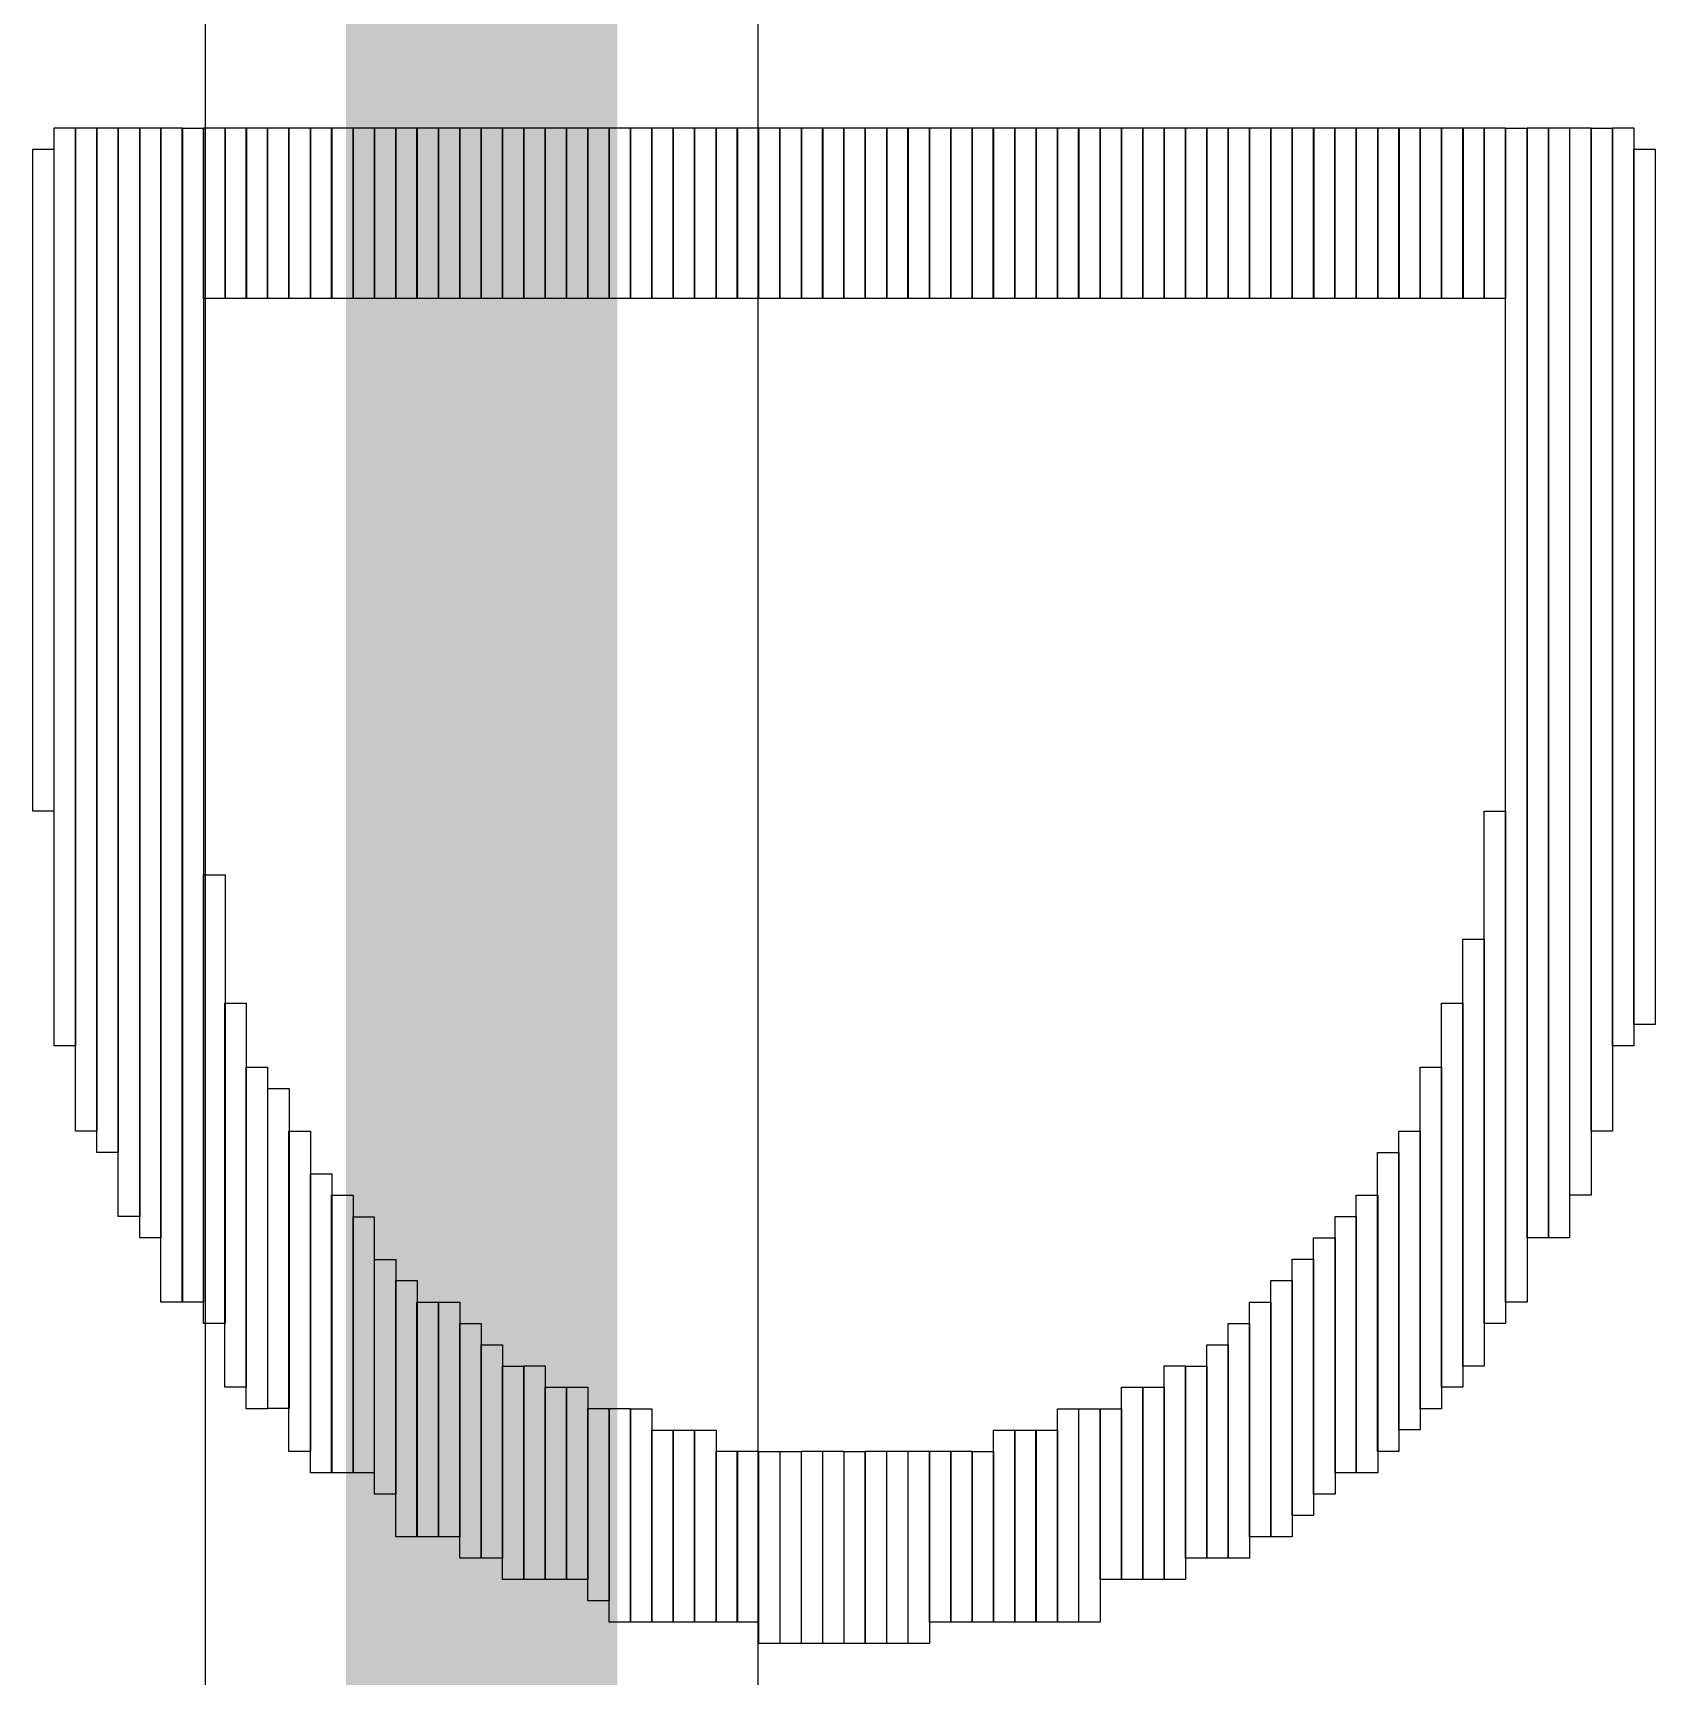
# Model space of a CAD drawing. Header units: inches. Extents: x -25 to 271, y -41 to 15.
# Drawn here: x -12.765 to -11.245, y 1.437 to 2.977 of the extents above; entities that cross this region are included whole.
import ezdxf

# ---------------------------------------------------------------- set-up
doc = ezdxf.new("R2010")
doc.units = ezdxf.units.IN
doc.layers.add('Bottom Layer', color=5, linetype='Continuous')
doc.layers.add('Top Overlay', color=2, linetype='Continuous')

msp = doc.modelspace()

# ---------------------------------------------------------------- linework, layer by layer
at = {"layer": 'Bottom Layer'}
for p, q in [((-12.6034, 5.461), (-12.6034, 0.6153)), ((-12.0854, 0.508), (-12.0854, 5.3537))]:
    msp.add_line(p, q, dxfattribs=at)
at = {"layer": 'Bottom Layer', "const_width": 0.254}
msp.add_lwpolyline([(-12.3444, 0.508), (-12.3444, 5.461)], dxfattribs=at)
at = {"layer": 'Top Overlay'}
for p, q in [((-12.7448, 2.0276), (-12.7448, 2.8876)), ((-12.7448, 2.8876), (-12.7248, 2.8876)), ((-12.7249, 1.9474), (-12.7249, 2.8875)), ((-12.7249, 2.8875), (-12.7048, 2.8875)), ((-12.7248, 2.8876), (-12.7248, 2.0276)), ((-12.705, 1.9275), (-12.705, 2.8876)), ((-12.705, 2.8876), (-12.6849, 2.8876)), ((-12.7048, 2.8875), (-12.7048, 1.9474)), ((-12.6849, 1.8675), (-12.6849, 2.8876)), ((-12.6849, 2.8876), (-12.6648, 2.8876)), ((-12.6849, 2.8876), (-12.6849, 1.9275)), ((-12.6648, 1.8475), (-12.6648, 2.8876)), ((-12.6648, 2.8876), (-12.645, 2.8876)), ((-12.6648, 2.8876), (-12.6648, 1.8675)), ((-12.645, 2.8876), (-12.645, 1.8475)), ((-12.6449, 1.7874), (-12.6449, 2.8875)), ((-12.6449, 2.8875), (-12.6248, 2.8875)), ((-12.6249, 1.7875), (-12.6249, 2.8873)), ((-12.6249, 2.8873), (-12.6049, 2.8873)), ((-12.6248, 2.8875), (-12.6248, 1.7874)), ((-12.6049, 2.7276), (-12.6049, 2.8876)), ((-12.6049, 2.8876), (-12.5848, 2.8876)), ((-12.6049, 2.8873), (-12.6049, 1.7875)), ((-12.5848, 2.7276), (-12.5848, 2.8876)), ((-12.5848, 2.8876), (-12.5647, 2.8876)), ((-12.5848, 2.8876), (-12.5848, 2.7276)), ((-12.565, 2.7276), (-12.565, 2.8876)), ((-12.565, 2.8876), (-12.5449, 2.8876)), ((-12.5647, 2.8876), (-12.5647, 2.7276)), ((-12.5449, 2.8876), (-12.5449, 2.7276)), ((-12.5449, 2.7276), (-12.5449, 2.8876)), ((-12.5449, 2.8876), (-12.5249, 2.8876)), ((-12.5249, 2.7276), (-12.5249, 2.8876)), ((-12.5249, 2.8876), (-12.5048, 2.8876)), ((-12.5249, 2.8876), (-12.5249, 2.7276)), ((-12.5048, 2.7276), (-12.5048, 2.8876)), ((-12.5048, 2.8876), (-12.4847, 2.8876)), ((-12.5048, 2.8876), (-12.5048, 2.7276)), ((-12.485, 2.7276), (-12.485, 2.8876)), ((-12.485, 2.8876), (-12.4649, 2.8876)), ((-12.4847, 2.8876), (-12.4847, 2.7276)), ((-12.4649, 2.7276), (-12.4649, 2.8876)), ((-12.4649, 2.8876), (-12.4449, 2.8876)), ((-12.4649, 2.8876), (-12.4649, 2.7276)), ((-12.4449, 2.7276), (-12.4449, 2.8876)), ((-12.4449, 2.8876), (-12.4248, 2.8876)), ((-12.4449, 2.8876), (-12.4449, 2.7276)), ((-12.4249, 2.7277), (-12.4249, 2.8875)), ((-12.4249, 2.8875), (-12.4049, 2.8875)), ((-12.4248, 2.8876), (-12.4248, 2.7276)), ((-12.405, 2.7276), (-12.405, 2.8876)), ((-12.405, 2.8876), (-12.3849, 2.8876)), ((-12.4049, 2.8875), (-12.4049, 2.7277)), ((-12.3849, 2.7276), (-12.3849, 2.8876)), ((-12.3849, 2.8876), (-12.3648, 2.8876)), ((-12.3849, 2.8876), (-12.3849, 2.7276)), ((-12.3648, 2.7276), (-12.3648, 2.8876)), ((-12.3648, 2.8876), (-12.3448, 2.8876)), ((-12.3648, 2.8876), (-12.3648, 2.7276)), ((-12.3449, 2.7277), (-12.3449, 2.8875)), ((-12.3449, 2.8875), (-12.3248, 2.8875)), ((-12.3448, 2.8876), (-12.3448, 2.7276)), ((-12.325, 2.7276), (-12.325, 2.8876)), ((-12.325, 2.8876), (-12.3049, 2.8876)), ((-12.3248, 2.8875), (-12.3248, 2.7277)), ((-12.3049, 2.7276), (-12.3049, 2.8876)), ((-12.3049, 2.8876), (-12.2848, 2.8876)), ((-12.3049, 2.8876), (-12.3049, 2.7276)), ((-12.2848, 2.7276), (-12.2848, 2.8876)), ((-12.2848, 2.8876), (-12.2648, 2.8876)), ((-12.2848, 2.8876), (-12.2848, 2.7276)), ((-12.265, 2.7276), (-12.265, 2.8876)), ((-12.265, 2.8876), (-12.245, 2.8876)), ((-12.2648, 2.8876), (-12.2648, 2.7276)), ((-12.245, 2.7276), (-12.245, 2.8876)), ((-12.245, 2.8876), (-12.2249, 2.8876)), ((-12.245, 2.8876), (-12.245, 2.7276)), ((-12.2249, 2.8876), (-12.2249, 2.7276)), ((-12.2249, 2.7276), (-12.2249, 2.8876)), ((-12.2249, 2.8876), (-12.2048, 2.8876)), ((-12.2048, 2.7276), (-12.2048, 2.8876)), ((-12.2048, 2.8876), (-12.1848, 2.8876)), ((-12.2048, 2.8876), (-12.2048, 2.7276)), ((-12.185, 2.7276), (-12.185, 2.8876)), ((-12.185, 2.8876), (-12.1649, 2.8876)), ((-12.1848, 2.8876), (-12.1848, 2.7276)), ((-12.1649, 2.7276), (-12.1649, 2.8876)), ((-12.1649, 2.8876), (-12.1449, 2.8876)), ((-12.1649, 2.8876), (-12.1649, 2.7276)), ((-12.1449, 2.7276), (-12.1449, 2.8876)), ((-12.1449, 2.8876), (-12.1248, 2.8876)), ((-12.1449, 2.8876), (-12.1449, 2.7276)), ((-12.1248, 2.7276), (-12.1248, 2.8876)), ((-12.1248, 2.8876), (-12.1048, 2.8876)), ((-12.1248, 2.8876), (-12.1248, 2.7276)), ((-12.105, 2.7276), (-12.105, 2.8876)), ((-12.105, 2.8876), (-12.0849, 2.8876)), ((-12.1048, 2.8876), (-12.1048, 2.7276)), ((-12.0849, 2.7276), (-12.0849, 2.8876)), ((-12.0849, 2.8876), (-12.0649, 2.8876)), ((-12.0849, 2.8876), (-12.0849, 2.7276)), ((-12.0649, 2.7276), (-12.0649, 2.8876)), ((-12.0649, 2.8876), (-12.0448, 2.8876)), ((-12.0649, 2.8876), (-12.0649, 2.7276)), ((-12.0448, 2.7276), (-12.0448, 2.8876)), ((-12.0448, 2.8876), (-12.0247, 2.8876)), ((-12.0448, 2.8876), (-12.0448, 2.7276)), ((-12.025, 2.7276), (-12.025, 2.8876)), ((-12.025, 2.8876), (-12.0049, 2.8876)), ((-12.0247, 2.8876), (-12.0247, 2.7276)), ((-12.0049, 2.7276), (-12.0049, 2.8876)), ((-12.0049, 2.8876), (-11.9849, 2.8876)), ((-12.0049, 2.8876), (-12.0049, 2.7276)), ((-11.9849, 2.7276), (-11.9849, 2.8876)), ((-11.9849, 2.8876), (-11.9648, 2.8876)), ((-11.9849, 2.8876), (-11.9849, 2.7276)), ((-11.9648, 2.7276), (-11.9648, 2.8876)), ((-11.9648, 2.8876), (-11.9447, 2.8876)), ((-11.9648, 2.8876), (-11.9648, 2.7276)), ((-11.945, 2.7276), (-11.945, 2.8876)), ((-11.945, 2.8876), (-11.9249, 2.8876)), ((-11.9447, 2.8876), (-11.9447, 2.7276)), ((-11.9249, 2.7276), (-11.9249, 2.8876)), ((-11.9249, 2.8876), (-11.9049, 2.8876)), ((-11.9249, 2.8876), (-11.9249, 2.7276)), ((-11.9049, 2.7276), (-11.9049, 2.8876)), ((-11.9049, 2.8876), (-11.8848, 2.8876)), ((-11.9049, 2.8876), (-11.9049, 2.7276)), ((-11.8849, 2.7277), (-11.8849, 2.8875)), ((-11.8849, 2.8875), (-11.8648, 2.8875)), ((-11.8848, 2.8876), (-11.8848, 2.7276)), ((-11.865, 2.7276), (-11.865, 2.8876)), ((-11.865, 2.8876), (-11.8449, 2.8876)), ((-11.8648, 2.8875), (-11.8648, 2.7277)), ((-11.8449, 2.8876), (-11.8449, 2.7276)), ((-11.8449, 2.7276), (-11.8449, 2.8876)), ((-11.8449, 2.8876), (-11.8248, 2.8876)), ((-11.8248, 2.7276), (-11.8248, 2.8876)), ((-11.8248, 2.8876), (-11.8048, 2.8876)), ((-11.8248, 2.8876), (-11.8248, 2.7276)), ((-11.8049, 2.7277), (-11.8049, 2.8875)), ((-11.8049, 2.8875), (-11.7848, 2.8875)), ((-11.8048, 2.8876), (-11.8048, 2.7276)), ((-11.785, 2.7276), (-11.785, 2.8876)), ((-11.785, 2.8876), (-11.7649, 2.8876)), ((-11.7848, 2.8875), (-11.7848, 2.7277)), ((-11.7649, 2.8876), (-11.7649, 2.7276)), ((-11.7649, 2.7276), (-11.7649, 2.8876)), ((-11.7649, 2.8876), (-11.7448, 2.8876)), ((-11.7448, 2.7276), (-11.7448, 2.8876)), ((-11.7448, 2.8876), (-11.7248, 2.8876)), ((-11.7448, 2.8876), (-11.7448, 2.7276)), ((-11.725, 2.7276), (-11.725, 2.8876)), ((-11.725, 2.8876), (-11.705, 2.8876)), ((-11.7248, 2.8876), (-11.7248, 2.7276)), ((-11.705, 2.8876), (-11.705, 2.7276)), ((-11.705, 2.7276), (-11.705, 2.8876)), ((-11.705, 2.8876), (-11.6849, 2.8876)), ((-11.6849, 2.7276), (-11.6849, 2.8876)), ((-11.6849, 2.8876), (-11.6648, 2.8876)), ((-11.6849, 2.8876), (-11.6849, 2.7276)), ((-11.6648, 2.7276), (-11.6648, 2.8876)), ((-11.6648, 2.8876), (-11.6448, 2.8876)), ((-11.6648, 2.8876), (-11.6648, 2.7276)), ((-11.645, 2.7276), (-11.645, 2.8876)), ((-11.645, 2.8876), (-11.6249, 2.8876)), ((-11.6448, 2.8876), (-11.6448, 2.7276)), ((-11.6249, 2.8876), (-11.6249, 2.7276)), ((-11.6249, 2.7276), (-11.6249, 2.8876)), ((-11.6249, 2.8876), (-11.6049, 2.8876)), ((-11.6049, 2.7276), (-11.6049, 2.8876)), ((-11.6049, 2.8876), (-11.5848, 2.8876)), ((-11.6049, 2.8876), (-11.6049, 2.7276)), ((-11.5848, 2.7276), (-11.5848, 2.8876)), ((-11.5848, 2.8876), (-11.5647, 2.8876)), ((-11.5848, 2.8876), (-11.5848, 2.7276)), ((-11.565, 2.7276), (-11.565, 2.8876)), ((-11.565, 2.8876), (-11.5449, 2.8876)), ((-11.5647, 2.8876), (-11.5647, 2.7276)), ((-11.5449, 2.7276), (-11.5449, 2.8876)), ((-11.5449, 2.8876), (-11.5249, 2.8876)), ((-11.5449, 2.8876), (-11.5449, 2.7276)), ((-11.5249, 2.7276), (-11.5249, 2.8876)), ((-11.5249, 2.8876), (-11.5048, 2.8876)), ((-11.5249, 2.8876), (-11.5249, 2.7276)), ((-11.5048, 2.7276), (-11.5048, 2.8876)), ((-11.5048, 2.8876), (-11.4847, 2.8876)), ((-11.5048, 2.8876), (-11.5048, 2.7276)), ((-11.485, 2.7276), (-11.485, 2.8876)), ((-11.485, 2.8876), (-11.4649, 2.8876)), ((-11.4847, 2.8876), (-11.4847, 2.7276)), ((-11.4649, 2.8876), (-11.4649, 2.7276)), ((-11.4649, 2.7276), (-11.4649, 2.8876)), ((-11.4649, 2.8876), (-11.4449, 2.8876)), ((-11.4449, 2.7276), (-11.4449, 2.8876)), ((-11.4449, 2.8876), (-11.4248, 2.8876)), ((-11.4449, 2.8876), (-11.4449, 2.7276)), ((-11.4249, 2.7277), (-11.4249, 2.8875)), ((-11.4249, 2.8875), (-11.4049, 2.8875)), ((-11.4248, 2.8876), (-11.4248, 2.7276)), ((-11.405, 2.7276), (-11.405, 2.8876)), ((-11.405, 2.8876), (-11.3849, 2.8876)), ((-11.4049, 2.8875), (-11.4049, 2.7277)), ((-11.3849, 2.8876), (-11.3849, 2.7276)), ((-11.3849, 1.7875), (-11.3849, 2.8873)), ((-11.3849, 2.8873), (-11.3648, 2.8873)), ((-11.3648, 2.8873), (-11.3648, 1.7875)), ((-11.3647, 1.8476), (-11.3647, 2.8875)), ((-11.3647, 2.8875), (-11.3449, 2.8875)), ((-11.3449, 2.8875), (-11.3449, 1.8476)), ((-11.3448, 1.8475), (-11.3448, 2.8876)), ((-11.3448, 2.8876), (-11.325, 2.8876)), ((-11.325, 2.8876), (-11.325, 1.8475)), ((-11.3248, 1.8875), (-11.3248, 2.8875)), ((-11.3248, 2.8875), (-11.3048, 2.8875)), ((-11.3049, 1.9475), (-11.3049, 2.8873)), ((-11.3049, 2.8873), (-11.2848, 2.8873)), ((-11.3048, 2.8875), (-11.3048, 1.8875)), ((-11.2848, 2.0276), (-11.2848, 2.8876)), ((-11.2848, 2.8876), (-11.2648, 2.8876)), ((-11.2848, 2.8873), (-11.2848, 1.9475)), ((-11.2648, 2.8876), (-11.2648, 2.0276)), ((-12.7649, 2.2475), (-12.7649, 2.8675)), ((-12.7649, 2.8675), (-12.7451, 2.8675)), ((-12.7451, 2.8675), (-12.7451, 2.2475)), ((-11.2649, 2.0475), (-11.2649, 2.8677)), ((-11.2649, 2.8677), (-11.2448, 2.8677)), ((-11.2448, 2.8677), (-11.2448, 2.0475)), ((-12.5848, 2.7276), (-12.6049, 2.7276)), ((-12.5647, 2.7276), (-12.5848, 2.7276)), ((-12.5449, 2.7276), (-12.565, 2.7276)), ((-12.5249, 2.7276), (-12.5449, 2.7276)), ((-12.5048, 2.7276), (-12.5249, 2.7276)), ((-12.4847, 2.7276), (-12.5048, 2.7276)), ((-12.4649, 2.7276), (-12.485, 2.7276)), ((-12.4449, 2.7276), (-12.4649, 2.7276)), ((-12.4248, 2.7276), (-12.4449, 2.7276)), ((-12.4049, 2.7277), (-12.4249, 2.7277)), ((-12.3849, 2.7276), (-12.405, 2.7276)), ((-12.3648, 2.7276), (-12.3849, 2.7276)), ((-12.3448, 2.7276), (-12.3648, 2.7276)), ((-12.3248, 2.7277), (-12.3449, 2.7277)), ((-12.3049, 2.7276), (-12.325, 2.7276)), ((-12.2848, 2.7276), (-12.3049, 2.7276)), ((-12.2648, 2.7276), (-12.2848, 2.7276)), ((-12.245, 2.7276), (-12.265, 2.7276)), ((-12.2249, 2.7276), (-12.245, 2.7276)), ((-12.2048, 2.7276), (-12.2249, 2.7276)), ((-12.1848, 2.7276), (-12.2048, 2.7276)), ((-12.1649, 2.7276), (-12.185, 2.7276)), ((-12.1449, 2.7276), (-12.1649, 2.7276)), ((-12.1248, 2.7276), (-12.1449, 2.7276)), ((-12.1048, 2.7276), (-12.1248, 2.7276)), ((-12.0849, 2.7276), (-12.105, 2.7276)), ((-12.0649, 2.7276), (-12.0849, 2.7276)), ((-12.0448, 2.7276), (-12.0649, 2.7276)), ((-12.0247, 2.7276), (-12.0448, 2.7276)), ((-12.0049, 2.7276), (-12.025, 2.7276)), ((-11.9849, 2.7276), (-12.0049, 2.7276)), ((-11.9648, 2.7276), (-11.9849, 2.7276)), ((-11.9447, 2.7276), (-11.9648, 2.7276)), ((-11.9249, 2.7276), (-11.945, 2.7276)), ((-11.9049, 2.7276), (-11.9249, 2.7276)), ((-11.8848, 2.7276), (-11.9049, 2.7276)), ((-11.8648, 2.7277), (-11.8849, 2.7277)), ((-11.8449, 2.7276), (-11.865, 2.7276)), ((-11.8248, 2.7276), (-11.8449, 2.7276)), ((-11.8048, 2.7276), (-11.8248, 2.7276)), ((-11.7848, 2.7277), (-11.8049, 2.7277)), ((-11.7649, 2.7276), (-11.785, 2.7276)), ((-11.7448, 2.7276), (-11.7649, 2.7276)), ((-11.7248, 2.7276), (-11.7448, 2.7276)), ((-11.705, 2.7276), (-11.725, 2.7276)), ((-11.6849, 2.7276), (-11.705, 2.7276)), ((-11.6648, 2.7276), (-11.6849, 2.7276)), ((-11.6448, 2.7276), (-11.6648, 2.7276)), ((-11.6249, 2.7276), (-11.645, 2.7276)), ((-11.6049, 2.7276), (-11.6249, 2.7276)), ((-11.5848, 2.7276), (-11.6049, 2.7276)), ((-11.5647, 2.7276), (-11.5848, 2.7276)), ((-11.5449, 2.7276), (-11.565, 2.7276)), ((-11.5249, 2.7276), (-11.5449, 2.7276)), ((-11.5048, 2.7276), (-11.5249, 2.7276)), ((-11.4847, 2.7276), (-11.5048, 2.7276)), ((-11.4649, 2.7276), (-11.485, 2.7276)), ((-11.4449, 2.7276), (-11.4649, 2.7276)), ((-11.4248, 2.7276), (-11.4449, 2.7276)), ((-11.4049, 2.7277), (-11.4249, 2.7277)), ((-11.3849, 2.7276), (-11.405, 2.7276)), ((-12.7451, 2.2475), (-12.7649, 2.2475)), ((-11.405, 1.7675), (-11.405, 2.2475)), ((-11.405, 2.2475), (-11.3849, 2.2475)), ((-11.3849, 2.2475), (-11.3849, 1.7675)), ((-12.6049, 1.7675), (-12.6049, 2.1876)), ((-12.6049, 2.1876), (-12.5848, 2.1876)), ((-12.5848, 2.1876), (-12.5848, 1.7675)), ((-11.4249, 1.7275), (-11.4249, 2.1275)), ((-11.4249, 2.1275), (-11.4049, 2.1275)), ((-11.4049, 2.1275), (-11.4049, 1.7275)), ((-12.5849, 1.7076), (-12.5849, 2.0676)), ((-12.5849, 2.0676), (-12.5649, 2.0676)), ((-12.5649, 2.0676), (-12.5649, 1.7076)), ((-11.445, 1.7076), (-11.445, 2.0676)), ((-11.445, 2.0676), (-11.4249, 2.0676)), ((-11.4249, 2.0676), (-11.4249, 1.7076)), ((-11.2448, 2.0475), (-11.2649, 2.0475)), ((-12.7248, 2.0276), (-12.7448, 2.0276)), ((-11.2648, 2.0276), (-11.2848, 2.0276)), ((-12.565, 1.6874), (-12.565, 2.0075)), ((-12.565, 2.0075), (-12.5449, 2.0075)), ((-12.5449, 2.0075), (-12.5449, 1.6874)), ((-11.4649, 1.6874), (-11.4649, 2.0075)), ((-11.4649, 2.0075), (-11.4449, 2.0075)), ((-11.4449, 2.0075), (-11.4449, 1.6874)), ((-12.5448, 1.6876), (-12.5448, 1.9875)), ((-12.5448, 1.9875), (-12.5247, 1.9875)), ((-12.5247, 1.9875), (-12.5247, 1.6876)), ((-12.7048, 1.9474), (-12.7249, 1.9474)), ((-12.525, 1.6474), (-12.525, 1.9474)), ((-12.525, 1.9474), (-12.5049, 1.9474)), ((-12.5049, 1.9474), (-12.5049, 1.6474)), ((-11.485, 1.6676), (-11.485, 1.9475)), ((-11.485, 1.9475), (-11.4649, 1.9475)), ((-11.4649, 1.9475), (-11.4649, 1.6676)), ((-11.2848, 1.9475), (-11.3049, 1.9475)), ((-12.6849, 1.9275), (-12.705, 1.9275)), ((-11.5049, 1.6474), (-11.5049, 1.9276)), ((-11.5049, 1.9276), (-11.4849, 1.9276)), ((-11.4849, 1.9276), (-11.4849, 1.6474)), ((-12.5049, 1.6274), (-12.5049, 1.9075)), ((-12.5049, 1.9075), (-12.4849, 1.9075)), ((-12.4849, 1.9075), (-12.4849, 1.6274)), ((-12.485, 1.6275), (-12.485, 1.8876)), ((-12.485, 1.8876), (-12.4649, 1.8876)), ((-12.4649, 1.8876), (-12.4649, 1.6275)), ((-11.5249, 1.6275), (-11.5249, 1.8876)), ((-11.5249, 1.8876), (-11.5048, 1.8876)), ((-11.5048, 1.8876), (-11.5048, 1.6275)), ((-11.3048, 1.8875), (-11.3248, 1.8875)), ((-12.6648, 1.8675), (-12.6849, 1.8675)), ((-12.4648, 1.6276), (-12.4648, 1.8674)), ((-12.4648, 1.8674), (-12.445, 1.8674)), ((-12.445, 1.8674), (-12.445, 1.6276)), ((-11.5447, 1.6275), (-11.5447, 1.8675)), ((-11.5447, 1.8675), (-11.5249, 1.8675)), ((-11.5249, 1.8675), (-11.5249, 1.6275)), ((-12.645, 1.8475), (-12.6648, 1.8475)), ((-11.5649, 1.6076), (-11.5649, 1.8476)), ((-11.5649, 1.8476), (-11.5448, 1.8476)), ((-11.5448, 1.8476), (-11.5448, 1.6076)), ((-11.3449, 1.8476), (-11.3647, 1.8476)), ((-11.325, 1.8475), (-11.3448, 1.8475)), ((-12.4449, 1.6074), (-12.4449, 1.8274)), ((-12.4449, 1.8274), (-12.4248, 1.8274)), ((-12.4248, 1.8274), (-12.4248, 1.6074)), ((-11.5849, 1.5875), (-11.5849, 1.8275)), ((-11.5849, 1.8275), (-11.5649, 1.8275)), ((-11.5649, 1.8275), (-11.5649, 1.5875)), ((-12.4249, 1.5674), (-12.4249, 1.8075)), ((-12.4249, 1.8075), (-12.4049, 1.8075)), ((-12.4049, 1.8075), (-12.4049, 1.5674)), ((-11.605, 1.5674), (-11.605, 1.8075)), ((-11.605, 1.8075), (-11.5849, 1.8075)), ((-11.5849, 1.8075), (-11.5849, 1.5674)), ((-12.6248, 1.7874), (-12.6449, 1.7874)), ((-12.6049, 1.7875), (-12.6249, 1.7875)), ((-12.405, 1.5676), (-12.405, 1.7875)), ((-12.405, 1.7875), (-12.3849, 1.7875)), ((-12.3849, 1.5676), (-12.3849, 1.7875)), ((-12.3849, 1.7875), (-12.3648, 1.7875)), ((-12.3849, 1.7875), (-12.3849, 1.5676)), ((-12.3648, 1.7875), (-12.3648, 1.5676)), ((-11.6249, 1.5676), (-11.6249, 1.7875)), ((-11.6249, 1.7875), (-11.6049, 1.7875)), ((-11.6049, 1.7875), (-11.6049, 1.5676)), ((-11.3648, 1.7875), (-11.3849, 1.7875)), ((-12.5848, 1.7675), (-12.6049, 1.7675)), ((-12.3648, 1.5475), (-12.3648, 1.7675)), ((-12.3648, 1.7675), (-12.3448, 1.7675)), ((-12.3448, 1.7675), (-12.3448, 1.5475)), ((-11.645, 1.5475), (-11.645, 1.7675)), ((-11.645, 1.7675), (-11.6249, 1.7675)), ((-11.6249, 1.7675), (-11.6249, 1.5475)), ((-11.3849, 1.7675), (-11.405, 1.7675)), ((-12.3449, 1.5476), (-12.3449, 1.7475)), ((-12.3449, 1.7475), (-12.3248, 1.7475)), ((-12.3248, 1.7475), (-12.3248, 1.5476)), ((-11.6649, 1.5476), (-11.6649, 1.7475)), ((-11.6649, 1.7475), (-11.6449, 1.7475)), ((-11.6449, 1.7475), (-11.6449, 1.5476)), ((-12.3248, 1.5276), (-12.3248, 1.7275)), ((-12.3248, 1.7275), (-12.3048, 1.7275)), ((-12.3049, 1.5274), (-12.3049, 1.7276)), ((-12.3049, 1.7276), (-12.2848, 1.7276)), ((-12.3048, 1.7275), (-12.3048, 1.5276)), ((-12.2848, 1.7276), (-12.2848, 1.5274)), ((-11.705, 1.5274), (-11.705, 1.7276)), ((-11.705, 1.7276), (-11.6849, 1.7276)), ((-11.6849, 1.7276), (-11.6849, 1.5274)), ((-11.6848, 1.5476), (-11.6848, 1.7275)), ((-11.6848, 1.7275), (-11.6649, 1.7275)), ((-11.6649, 1.7275), (-11.6649, 1.5476)), ((-11.4049, 1.7275), (-11.4249, 1.7275)), ((-12.5649, 1.7076), (-12.5849, 1.7076)), ((-12.285, 1.5276), (-12.285, 1.7076)), ((-12.285, 1.7076), (-12.2649, 1.7076)), ((-12.2649, 1.5276), (-12.2649, 1.7076)), ((-12.2649, 1.7076), (-12.2448, 1.7076)), ((-12.2649, 1.7076), (-12.2649, 1.5276)), ((-12.2448, 1.7076), (-12.2448, 1.5276)), ((-11.745, 1.5276), (-11.745, 1.7076)), ((-11.745, 1.7076), (-11.7249, 1.7076)), ((-11.7249, 1.5276), (-11.7249, 1.7076)), ((-11.7249, 1.7076), (-11.7048, 1.7076)), ((-11.7249, 1.7076), (-11.7249, 1.5276)), ((-11.7048, 1.7076), (-11.7048, 1.5276)), ((-11.4249, 1.7076), (-11.445, 1.7076)), ((-12.5449, 1.6874), (-12.565, 1.6874)), ((-12.5247, 1.6876), (-12.5448, 1.6876)), ((-12.2448, 1.5075), (-12.2448, 1.6876)), ((-12.2448, 1.6876), (-12.2248, 1.6876)), ((-12.2248, 1.4874), (-12.2248, 1.6876)), ((-12.2248, 1.6876), (-12.205, 1.6876)), ((-12.2248, 1.6876), (-12.2248, 1.5075)), ((-12.205, 1.6876), (-12.205, 1.4874)), ((-12.2048, 1.4876), (-12.2048, 1.6874)), ((-12.2048, 1.6874), (-12.185, 1.6874)), ((-12.185, 1.6874), (-12.185, 1.4876)), ((-11.8048, 1.4876), (-11.8048, 1.6874)), ((-11.8048, 1.6874), (-11.785, 1.6874)), ((-11.785, 1.6874), (-11.785, 1.4876)), ((-11.7847, 1.4876), (-11.7847, 1.6874)), ((-11.7847, 1.6874), (-11.7649, 1.6874)), ((-11.7649, 1.5274), (-11.7649, 1.6874)), ((-11.7649, 1.6874), (-11.7448, 1.6874)), ((-11.7649, 1.6874), (-11.7649, 1.4876)), ((-11.7448, 1.6874), (-11.7448, 1.5274)), ((-11.4449, 1.6874), (-11.4649, 1.6874)), ((-12.1849, 1.4874), (-12.1849, 1.6675)), ((-12.1849, 1.6675), (-12.1648, 1.6675)), ((-12.1649, 1.4876), (-12.1649, 1.6674)), ((-12.1649, 1.6674), (-12.1449, 1.6674)), ((-12.1648, 1.6675), (-12.1648, 1.4874)), ((-12.1449, 1.4876), (-12.1449, 1.6674)), ((-12.1449, 1.6674), (-12.1248, 1.6674)), ((-12.1449, 1.6674), (-12.1449, 1.4876)), ((-12.1248, 1.6674), (-12.1248, 1.4876)), ((-11.8648, 1.4874), (-11.8648, 1.6675)), ((-11.8648, 1.6675), (-11.8448, 1.6675)), ((-11.8449, 1.4876), (-11.8449, 1.6674)), ((-11.8449, 1.6674), (-11.8248, 1.6674)), ((-11.8448, 1.6675), (-11.8448, 1.4874)), ((-11.825, 1.4874), (-11.825, 1.6675)), ((-11.825, 1.6675), (-11.8049, 1.6675)), ((-11.8248, 1.6674), (-11.8248, 1.4876)), ((-11.8049, 1.6675), (-11.8049, 1.4874)), ((-11.4649, 1.6676), (-11.485, 1.6676)), ((-12.5049, 1.6474), (-12.525, 1.6474)), ((-12.1248, 1.4876), (-12.1248, 1.6476)), ((-12.1248, 1.6476), (-12.1048, 1.6476)), ((-12.105, 1.4876), (-12.105, 1.6476)), ((-12.105, 1.6476), (-12.0849, 1.6476)), ((-12.1048, 1.6476), (-12.1048, 1.4876)), ((-12.0849, 1.6476), (-12.0849, 1.4876)), ((-12.0848, 1.4676), (-12.0848, 1.6474)), ((-12.0848, 1.6474), (-12.065, 1.6474)), ((-12.065, 1.6474), (-12.065, 1.4676)), ((-12.0647, 1.4676), (-12.0647, 1.6474)), ((-12.0647, 1.6474), (-12.0449, 1.6474)), ((-12.0449, 1.6474), (-12.0449, 1.4676)), ((-12.0448, 1.4675), (-12.0448, 1.6476)), ((-12.0448, 1.6476), (-12.025, 1.6476)), ((-12.025, 1.6476), (-12.025, 1.4675)), ((-12.0247, 1.4675), (-12.0247, 1.6476)), ((-12.0247, 1.6476), (-12.0049, 1.6476)), ((-12.0049, 1.6476), (-12.0049, 1.4675)), ((-12.0048, 1.4676), (-12.0048, 1.6474)), ((-12.0048, 1.6474), (-11.985, 1.6474)), ((-11.985, 1.6474), (-11.985, 1.4676)), ((-11.9849, 1.4675), (-11.9849, 1.6476)), ((-11.9849, 1.6476), (-11.9651, 1.6476)), ((-11.9651, 1.6476), (-11.9651, 1.4675)), ((-11.9648, 1.4675), (-11.9648, 1.6476)), ((-11.9648, 1.6476), (-11.945, 1.6476)), ((-11.945, 1.6476), (-11.945, 1.4675)), ((-11.9447, 1.4675), (-11.9447, 1.6476)), ((-11.9447, 1.6476), (-11.9249, 1.6476)), ((-11.9249, 1.4876), (-11.9249, 1.6476)), ((-11.9249, 1.6476), (-11.9049, 1.6476)), ((-11.9249, 1.6476), (-11.9249, 1.4675)), ((-11.9049, 1.4876), (-11.9049, 1.6476)), ((-11.9049, 1.6476), (-11.8848, 1.6476)), ((-11.9049, 1.6476), (-11.9049, 1.4876)), ((-11.8849, 1.4877), (-11.8849, 1.6474)), ((-11.8849, 1.6474), (-11.8648, 1.6474)), ((-11.8848, 1.6476), (-11.8848, 1.4876)), ((-11.8648, 1.6474), (-11.8648, 1.4877)), ((-11.4849, 1.6474), (-11.5049, 1.6474)), ((-12.4849, 1.6274), (-12.5049, 1.6274)), ((-12.4649, 1.6275), (-12.485, 1.6275)), ((-12.445, 1.6276), (-12.4648, 1.6276)), ((-11.5249, 1.6275), (-11.5447, 1.6275)), ((-11.5048, 1.6275), (-11.5249, 1.6275)), ((-12.4248, 1.6074), (-12.4449, 1.6074)), ((-11.5448, 1.6076), (-11.5649, 1.6076)), ((-11.5649, 1.5875), (-11.5849, 1.5875)), ((-12.4049, 1.5674), (-12.4249, 1.5674)), ((-12.3849, 1.5676), (-12.405, 1.5676)), ((-12.3648, 1.5676), (-12.3849, 1.5676)), ((-11.6049, 1.5676), (-11.6249, 1.5676)), ((-11.5849, 1.5674), (-11.605, 1.5674)), ((-12.3448, 1.5475), (-12.3648, 1.5475)), ((-12.3248, 1.5476), (-12.3449, 1.5476)), ((-11.6649, 1.5476), (-11.6848, 1.5476)), ((-11.6449, 1.5476), (-11.6649, 1.5476)), ((-11.6249, 1.5475), (-11.645, 1.5475)), ((-12.3048, 1.5276), (-12.3248, 1.5276)), ((-12.2848, 1.5274), (-12.3049, 1.5274)), ((-12.2649, 1.5276), (-12.285, 1.5276)), ((-12.2448, 1.5276), (-12.2649, 1.5276)), ((-11.7448, 1.5274), (-11.7649, 1.5274)), ((-11.7249, 1.5276), (-11.745, 1.5276)), ((-11.7048, 1.5276), (-11.7249, 1.5276)), ((-11.6849, 1.5274), (-11.705, 1.5274)), ((-12.2248, 1.5075), (-12.2448, 1.5075)), ((-12.205, 1.4874), (-12.2248, 1.4874)), ((-12.185, 1.4876), (-12.2048, 1.4876)), ((-12.1648, 1.4874), (-12.1849, 1.4874)), ((-12.1449, 1.4876), (-12.1649, 1.4876)), ((-12.1248, 1.4876), (-12.1449, 1.4876)), ((-12.1048, 1.4876), (-12.1248, 1.4876)), ((-12.0849, 1.4876), (-12.105, 1.4876)), ((-11.9049, 1.4876), (-11.9249, 1.4876)), ((-11.8848, 1.4876), (-11.9049, 1.4876)), ((-11.8648, 1.4877), (-11.8849, 1.4877)), ((-11.8448, 1.4874), (-11.8648, 1.4874)), ((-11.8248, 1.4876), (-11.8449, 1.4876)), ((-11.8049, 1.4874), (-11.825, 1.4874)), ((-11.785, 1.4876), (-11.8048, 1.4876)), ((-11.7649, 1.4876), (-11.7847, 1.4876)), ((-12.065, 1.4676), (-12.0848, 1.4676)), ((-12.0449, 1.4676), (-12.0647, 1.4676)), ((-12.025, 1.4675), (-12.0448, 1.4675)), ((-12.0049, 1.4675), (-12.0247, 1.4675)), ((-11.985, 1.4676), (-12.0048, 1.4676)), ((-11.9651, 1.4675), (-11.9849, 1.4675)), ((-11.945, 1.4675), (-11.9648, 1.4675)), ((-11.9249, 1.4675), (-11.9447, 1.4675))]:
    msp.add_line(p, q, dxfattribs=at)

doc.saveas('drawing.dxf')
